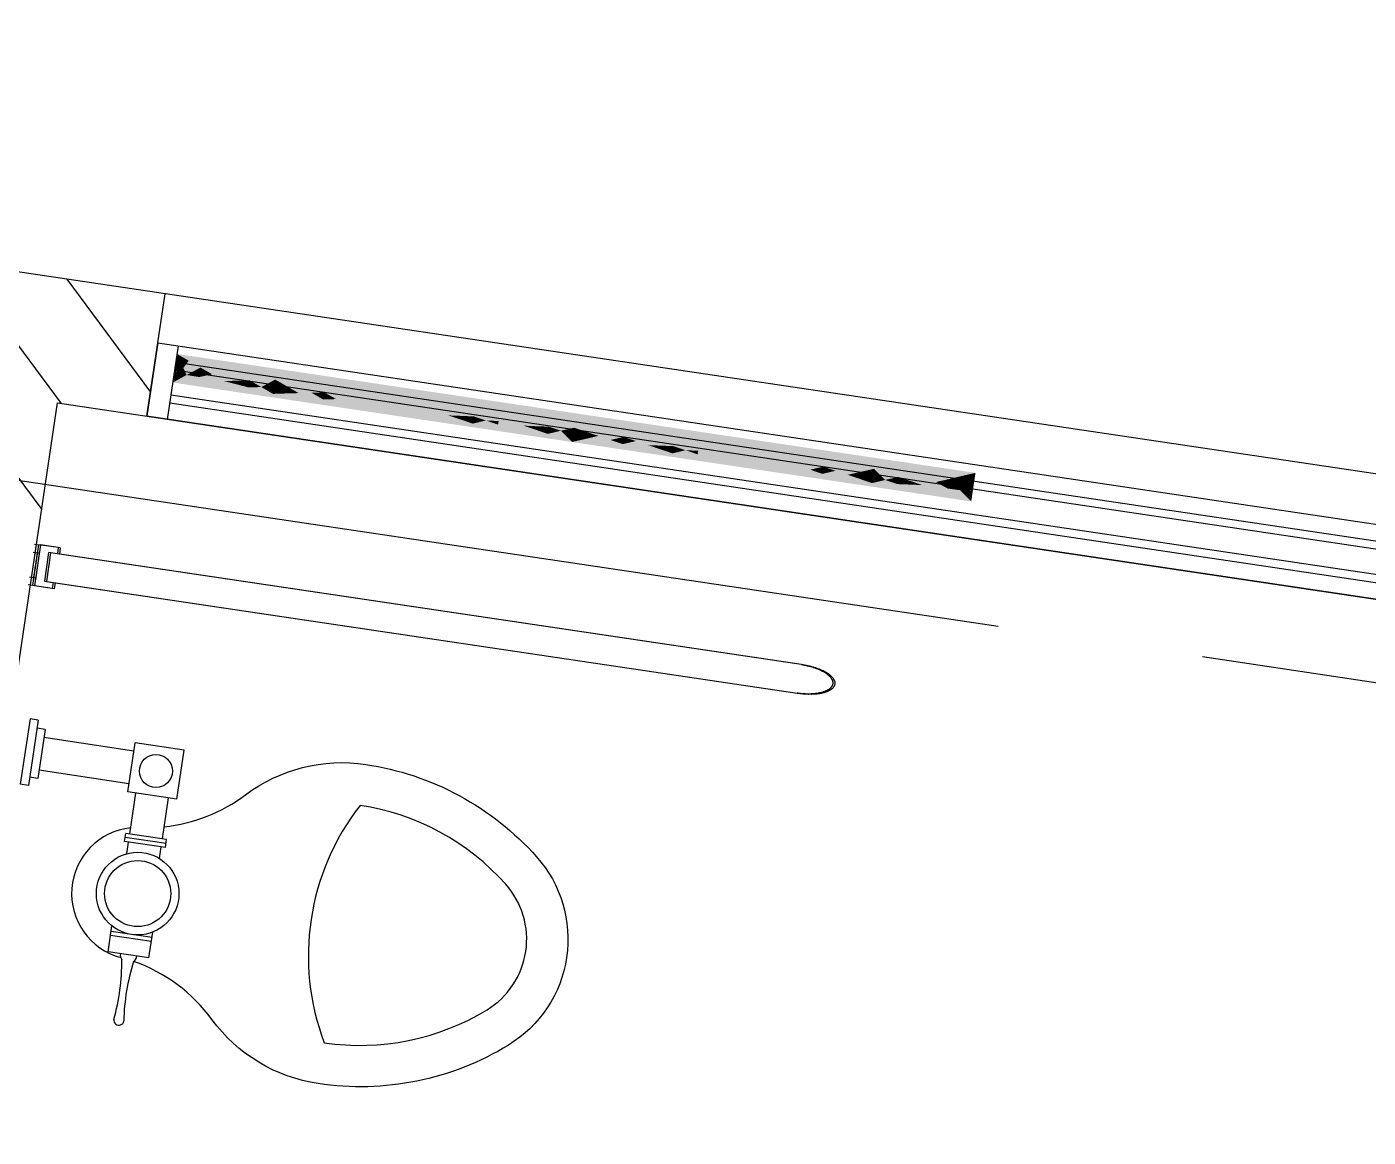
# Model space of a CAD drawing. Header units: millimetres. Extents: x 338 to 506, y 179 to 335.
# Drawn here: x 408.476 to 410.099, y 301.244 to 302.588 of the extents above; entities that cross this region are included whole.
import ezdxf

# ---------------------------------------------------------------- set-up
doc = ezdxf.new("R2010")
doc.units = ezdxf.units.MM
doc.linetypes.add('CENTER', pattern=[2, 1.25, -0.25, 0.25, -0.25])
doc.linetypes.add('DASHED2', pattern=[0.375, 0.25, -0.125])
for name, color, linetype in [('EJES_DE_COLUMNA', 255, 'DASHED2'), ('MOBILIARIO_URBANO', 51, 'Continuous'), ('MUROS', 32, 'Continuous'), ('REJAS', 151, 'Continuous'), ('SEÑALIZACIÓN', 41, 'Continuous'), ('TEXTOS', 7, 'Continuous')]:
    doc.layers.add(name, color=color, linetype=linetype)

# ---------------------------------------------------------------- blocks, each defined once
blk = doc.blocks.new('*X397')
at = {"color": 0}
for p, q in [((3014.2744, 1975.715), (3013.994, 1975.4346)), ((3014.2744, 1975.5803), (3014.1244, 1975.4303)), ((3014.2744, 1975.4456), (3014.1541, 1975.3253))]:
    blk.add_line(p, q, dxfattribs=at)
blk = doc.blocks.new('*U404')
at = {"layer": 'REJAS', "color": 18, "linetype": 'Continuous', "extrusion": (0, 0, -1)}
for points in [[(-3014.1781, 1975.056), (-3014.1694, 1974.8117), (-3014.1694, 1975.3003)], [(-3014.1694, 1975.3003), (-3014.179, 1975.2952), (-3014.1809, 1975.2851)], [(-3014.1742, 1975.2978), (-3014.1694, 1975.3003), (-3014.1784, 1975.2986)], [(-3014.1694, 1975.3003), (-3014.1781, 1975.3003), (-3014.1784, 1975.2986)], [(-3014.1748, 1975.2698), (-3014.1694, 1975.3003), (-3014.1807, 1975.2698)], [(-3014.1694, 1975.3003), (-3014.1809, 1975.2851), (-3014.1807, 1975.2698)], [(-3014.1803, 1975.2393), (-3014.1737, 1975.1782), (-3014.1694, 1975.3003)], [(-3014.179, 1975.2952), (-3014.1742, 1975.2978), (-3014.1784, 1975.2986)], [(-3014.1869, 1974.8117), (-3014.1781, 1975.056), (-3014.2044, 1975.3003)], [(-3014.1781, 1975.3003), (-3014.1869, 1975.3003), (-3014.1784, 1975.2986)], [(-3014.1869, 1975.3003), (-3014.1829, 1975.2978), (-3014.1784, 1975.2986)], [(-3014.1784, 1975.2986), (-3014.1829, 1975.2978), (-3014.179, 1975.2952)], [(-3014.179, 1975.2952), (-3014.1869, 1975.3003), (-3014.1887, 1975.2902)], [(-3014.179, 1975.2952), (-3014.1887, 1975.2902), (-3014.1809, 1975.2851)], [(-3014.1912, 1975.1782), (-3014.1803, 1975.2393), (-3014.2044, 1975.3003)], [(-3014.1923, 1975.2698), (-3014.1809, 1975.2851), (-3014.1887, 1975.2902)], [(-3014.1869, 1974.8117), (-3014.2044, 1975.3003), (-3014.2044, 1974.3231)], [(-3014.1869, 1975.3003), (-3014.2044, 1975.3003), (-3014.1887, 1975.2902)], [(-3014.2044, 1975.3003), (-3014.1984, 1975.2851), (-3014.1887, 1975.2902)], [(-3014.1887, 1975.2902), (-3014.1984, 1975.2851), (-3014.1923, 1975.2698)], [(-3014.1807, 1975.2698), (-3014.1809, 1975.2851), (-3014.1923, 1975.2698)], [(-3014.1803, 1975.2393), (-3014.1748, 1975.2698), (-3014.1807, 1975.2698)], [(-3014.1863, 1975.2545), (-3014.1803, 1975.2393), (-3014.1807, 1975.2698)], [(-3014.1923, 1975.2698), (-3014.1863, 1975.2545), (-3014.1807, 1975.2698)], [(-3014.18, 1975.2164), (-3014.177, 1975.2087), (-3014.1787, 1975.224)], [(-3014.1803, 1975.2393), (-3014.183, 1975.224), (-3014.1787, 1975.224)], [(-3014.183, 1975.224), (-3014.18, 1975.2164), (-3014.1787, 1975.224)], [(-3014.183, 1975.224), (-3014.1858, 1975.2087), (-3014.18, 1975.2164)], [(-3014.1798, 1975.1934), (-3014.1737, 1975.1782), (-3014.177, 1975.2087)], [(-3014.1785, 1975.2125), (-3014.1809, 1975.2113), (-3014.177, 1975.2087)], [(-3014.177, 1975.2087), (-3014.1809, 1975.2113), (-3014.1814, 1975.2087)], [(-3014.1799, 1975.2049), (-3014.177, 1975.2087), (-3014.1819, 1975.2062)], [(-3014.177, 1975.2087), (-3014.1814, 1975.2087), (-3014.1819, 1975.2062)], [(-3014.1784, 1975.2011), (-3014.177, 1975.2087), (-3014.1798, 1975.2011)], [(-3014.177, 1975.2087), (-3014.1799, 1975.2049), (-3014.1798, 1975.2011)], [(-3014.18, 1975.2164), (-3014.1809, 1975.2113), (-3014.1785, 1975.2125)], [(-3014.1858, 1975.2087), (-3014.1912, 1975.1782), (-3014.1798, 1975.1934)], [(-3014.1809, 1975.2113), (-3014.18, 1975.2164), (-3014.1829, 1975.2125)], [(-3014.1858, 1975.2087), (-3014.1809, 1975.2113), (-3014.1829, 1975.2125)], [(-3014.1814, 1975.2087), (-3014.1809, 1975.2113), (-3014.1858, 1975.2087)], [(-3014.1819, 1975.2062), (-3014.1814, 1975.2087), (-3014.1858, 1975.2087)], [(-3014.1858, 1975.2087), (-3014.1843, 1975.2049), (-3014.1819, 1975.2062)], [(-3014.1816, 1975.1833), (-3014.1767, 1975.1858), (-3014.1798, 1975.1934)], [(-3014.1798, 1975.1934), (-3014.1784, 1975.2011), (-3014.1798, 1975.2011)], [(-3014.1798, 1975.2011), (-3014.1799, 1975.2049), (-3014.1828, 1975.2011)], [(-3014.1828, 1975.2011), (-3014.1813, 1975.1973), (-3014.1798, 1975.2011)], [(-3014.1813, 1975.1973), (-3014.1798, 1975.1934), (-3014.1798, 1975.2011)], [(-3014.1798, 1975.1934), (-3014.1855, 1975.1858), (-3014.1816, 1975.1833)], [(-3014.1828, 1975.2011), (-3014.1799, 1975.2049), (-3014.1819, 1975.2062)], [(-3014.1843, 1975.2049), (-3014.1828, 1975.2011), (-3014.1819, 1975.2062)], [(-3014.1737, 1975.1782), (-3014.1767, 1975.1858), (-3014.1816, 1975.1833)], [(-3014.1737, 1975.1782), (-3014.1757, 1975.1795), (-3014.178, 1975.179)], [(-3014.178, 1975.179), (-3014.1781, 1975.1782), (-3014.1737, 1975.1782)], [(-3014.1737, 1975.1782), (-3014.1786, 1975.1756), (-3014.1795, 1975.1705)], [(-3014.1762, 1975.1769), (-3014.1737, 1975.1782), (-3014.1783, 1975.1773)], [(-3014.1737, 1975.1782), (-3014.1781, 1975.1782), (-3014.1783, 1975.1773)], [(-3014.1765, 1975.1629), (-3014.1737, 1975.1782), (-3014.1794, 1975.1629)], [(-3014.1737, 1975.1782), (-3014.1795, 1975.1705), (-3014.1794, 1975.1629)], [(-3014.1792, 1975.1476), (-3014.1759, 1975.1171), (-3014.1737, 1975.1782)], [(-3014.1757, 1975.1795), (-3014.1777, 1975.1807), (-3014.178, 1975.179)], [(-3014.1786, 1975.1756), (-3014.1762, 1975.1769), (-3014.1783, 1975.1773)], [(-3014.1806, 1975.1807), (-3014.1777, 1975.1807), (-3014.1796, 1975.182)], [(-3014.1777, 1975.1807), (-3014.1801, 1975.1795), (-3014.178, 1975.179)], [(-3014.1777, 1975.1807), (-3014.1806, 1975.1807), (-3014.1801, 1975.1795)], [(-3014.1801, 1975.1795), (-3014.1825, 1975.1782), (-3014.178, 1975.179)], [(-3014.1825, 1975.1782), (-3014.1781, 1975.1782), (-3014.178, 1975.179)], [(-3014.1781, 1975.1782), (-3014.1825, 1975.1782), (-3014.1783, 1975.1773)], [(-3014.1825, 1975.1782), (-3014.1805, 1975.1769), (-3014.1783, 1975.1773)], [(-3014.1783, 1975.1773), (-3014.1805, 1975.1769), (-3014.1786, 1975.1756)], [(-3014.1786, 1975.1756), (-3014.1825, 1975.1782), (-3014.1834, 1975.1731)], [(-3014.1786, 1975.1756), (-3014.1834, 1975.1731), (-3014.1795, 1975.1705)], [(-3014.1847, 1975.1171), (-3014.1792, 1975.1476), (-3014.1912, 1975.1782)], [(-3014.1816, 1975.1833), (-3014.1806, 1975.1807), (-3014.1796, 1975.182)], [(-3014.1801, 1975.1795), (-3014.1806, 1975.1807), (-3014.1825, 1975.1782)], [(-3014.182, 1975.1807), (-3014.1806, 1975.1807), (-3014.1816, 1975.1833)], [(-3014.1825, 1975.1782), (-3014.1806, 1975.1807), (-3014.182, 1975.1807)], [(-3014.1855, 1975.1858), (-3014.1912, 1975.1782), (-3014.1816, 1975.1833)], [(-3014.1912, 1975.1782), (-3014.1825, 1975.1782), (-3014.1816, 1975.1833)], [(-3014.1825, 1975.1782), (-3014.1912, 1975.1782), (-3014.1834, 1975.1731)], [(-3014.1912, 1975.1782), (-3014.1882, 1975.1705), (-3014.1834, 1975.1731)], [(-3014.1792, 1975.1476), (-3014.1765, 1975.1629), (-3014.1794, 1975.1629)], [(-3014.1822, 1975.1553), (-3014.1792, 1975.1476), (-3014.1794, 1975.1629)], [(-3014.1794, 1975.1629), (-3014.1795, 1975.1705), (-3014.1852, 1975.1629)], [(-3014.1852, 1975.1629), (-3014.1822, 1975.1553), (-3014.1794, 1975.1629)], [(-3014.1852, 1975.1629), (-3014.1795, 1975.1705), (-3014.1834, 1975.1731)], [(-3014.1834, 1975.1731), (-3014.1882, 1975.1705), (-3014.1852, 1975.1629)], [(-3014.1819, 1975.1324), (-3014.1759, 1975.1171), (-3014.1792, 1975.1476)], [(-3014.1819, 1975.1324), (-3014.1847, 1975.1171), (-3014.1789, 1975.1247)], [(-3014.1759, 1975.1171), (-3014.1774, 1975.1209), (-3014.1798, 1975.1196)], [(-3014.1803, 1975.1171), (-3014.1759, 1975.1171), (-3014.1798, 1975.1196)], [(-3014.1788, 1975.1133), (-3014.1759, 1975.1171), (-3014.1808, 1975.1146)], [(-3014.1759, 1975.1171), (-3014.1803, 1975.1171), (-3014.1808, 1975.1146)], [(-3014.1817, 1975.1095), (-3014.1787, 1975.1018), (-3014.1759, 1975.1171)], [(-3014.1814, 1975.0866), (-3014.1781, 1975.056), (-3014.1759, 1975.1171)], [(-3014.1798, 1975.1196), (-3014.1774, 1975.1209), (-3014.1789, 1975.1247)], [(-3014.1814, 1975.0866), (-3014.1787, 1975.1018), (-3014.1847, 1975.1171)], [(-3014.1817, 1975.1095), (-3014.1788, 1975.1133), (-3014.1808, 1975.1146)], [(-3014.1789, 1975.1247), (-3014.1818, 1975.1209), (-3014.1798, 1975.1196)], [(-3014.1818, 1975.1209), (-3014.1847, 1975.1171), (-3014.1798, 1975.1196)], [(-3014.1847, 1975.1171), (-3014.1803, 1975.1171), (-3014.1798, 1975.1196)], [(-3014.1803, 1975.1171), (-3014.1847, 1975.1171), (-3014.1808, 1975.1146)], [(-3014.1847, 1975.1171), (-3014.1832, 1975.1133), (-3014.1808, 1975.1146)], [(-3014.1808, 1975.1146), (-3014.1832, 1975.1133), (-3014.1817, 1975.1095)], [(-3014.1803, 1974.9949), (-3014.1759, 1974.9949), (-3014.1781, 1975.056)], [(-3014.1759, 1974.9949), (-3014.1792, 1974.9644), (-3014.1737, 1974.9339)], [(-3014.1759, 1974.9949), (-3014.1803, 1974.9949), (-3014.1792, 1974.9644)], [(-3014.1792, 1974.9644), (-3014.1803, 1974.9949), (-3014.1825, 1974.9339)], [(-3014.1792, 1974.9644), (-3014.1809, 1974.9491), (-3014.1765, 1974.9491)], [(-3014.1765, 1974.9491), (-3014.1795, 1974.9415), (-3014.1737, 1974.9339)], [(-3014.1765, 1974.9491), (-3014.1809, 1974.9491), (-3014.1795, 1974.9415)], [(-3014.1795, 1974.9415), (-3014.1809, 1974.9491), (-3014.1825, 1974.9339)], [(-3014.1803, 1974.8728), (-3014.1694, 1974.8117), (-3014.1737, 1974.9339)], [(-3014.1737, 1974.9339), (-3014.1766, 1974.9377), (-3014.1786, 1974.9364)], [(-3014.1781, 1974.9339), (-3014.1737, 1974.9339), (-3014.1786, 1974.9364)], [(-3014.177, 1974.9033), (-3014.1737, 1974.9339), (-3014.1798, 1974.9186)], [(-3014.1752, 1974.9301), (-3014.1737, 1974.9339), (-3014.1777, 1974.9313)], [(-3014.1737, 1974.9339), (-3014.1781, 1974.9339), (-3014.1777, 1974.9313)], [(-3014.1786, 1974.9364), (-3014.1766, 1974.9377), (-3014.1795, 1974.9415)], [(-3014.1801, 1974.9326), (-3014.1777, 1974.9313), (-3014.1781, 1974.9339)], [(-3014.1801, 1974.9326), (-3014.1796, 1974.9301), (-3014.1777, 1974.9313)], [(-3014.1825, 1974.9339), (-3014.1781, 1974.9339), (-3014.1786, 1974.9364)], [(-3014.1825, 1974.9339), (-3014.1801, 1974.9326), (-3014.1781, 1974.9339)], [(-3014.1795, 1974.9415), (-3014.181, 1974.9377), (-3014.1786, 1974.9364)], [(-3014.181, 1974.9377), (-3014.1825, 1974.9339), (-3014.1786, 1974.9364)], [(-3014.1796, 1974.9301), (-3014.1825, 1974.9339), (-3014.1797, 1974.9262)], [(-3014.1801, 1974.9326), (-3014.1825, 1974.9339), (-3014.1796, 1974.9301)], [(-3014.1825, 1974.9339), (-3014.1811, 1974.9262), (-3014.1797, 1974.9262)], [(-3014.1798, 1974.9186), (-3014.1825, 1974.9339), (-3014.1814, 1974.9033)], [(-3014.1803, 1974.8728), (-3014.1825, 1974.9339), (-3014.1869, 1974.8117)], [(-3014.1767, 1974.9262), (-3014.1752, 1974.9301), (-3014.1777, 1974.9313)], [(-3014.1777, 1974.9313), (-3014.1796, 1974.9301), (-3014.1767, 1974.9262)], [(-3014.1767, 1974.9262), (-3014.1796, 1974.9301), (-3014.1797, 1974.9262)], [(-3014.1783, 1974.9224), (-3014.1767, 1974.9262), (-3014.1797, 1974.9262)], [(-3014.177, 1974.9033), (-3014.1798, 1974.9186), (-3014.1814, 1974.9033)], [(-3014.1798, 1974.9186), (-3014.1783, 1974.9224), (-3014.1797, 1974.9262)], [(-3014.1797, 1974.9262), (-3014.1811, 1974.9262), (-3014.1798, 1974.9186)], [(-3014.1803, 1974.8728), (-3014.177, 1974.9033), (-3014.1814, 1974.9033)], [(-3014.1819, 1974.8575), (-3014.1776, 1974.8575), (-3014.1803, 1974.8728)], [(-3014.1776, 1974.8575), (-3014.1806, 1974.8499), (-3014.1748, 1974.8423)], [(-3014.1776, 1974.8575), (-3014.1819, 1974.8575), (-3014.1806, 1974.8499)], [(-3014.1806, 1974.8499), (-3014.1819, 1974.8575), (-3014.1836, 1974.8423)], [(-3014.1809, 1974.827), (-3014.1694, 1974.8117), (-3014.1748, 1974.8423)], [(-3014.1748, 1974.8423), (-3014.1777, 1974.8461), (-3014.1797, 1974.8448)], [(-3014.1792, 1974.8423), (-3014.1748, 1974.8423), (-3014.1797, 1974.8448)], [(-3014.1748, 1974.8423), (-3014.1788, 1974.8397), (-3014.1763, 1974.8384)], [(-3014.1788, 1974.8397), (-3014.1748, 1974.8423), (-3014.1792, 1974.8423)], [(-3014.1763, 1974.8384), (-3014.1788, 1974.8397), (-3014.1778, 1974.8346)], [(-3014.1797, 1974.8448), (-3014.1777, 1974.8461), (-3014.1806, 1974.8499)], [(-3014.1778, 1974.8346), (-3014.1836, 1974.8423), (-3014.1809, 1974.827)], [(-3014.1778, 1974.8346), (-3014.1788, 1974.8397), (-3014.1807, 1974.8384)], [(-3014.1807, 1974.8384), (-3014.1788, 1974.8397), (-3014.1836, 1974.8423)], [(-3014.1836, 1974.8423), (-3014.1788, 1974.8397), (-3014.1792, 1974.8423)], [(-3014.1836, 1974.8423), (-3014.1792, 1974.8423), (-3014.1797, 1974.8448)], [(-3014.1806, 1974.8499), (-3014.1821, 1974.8461), (-3014.1797, 1974.8448)], [(-3014.1821, 1974.8461), (-3014.1836, 1974.8423), (-3014.1797, 1974.8448)], [(-3014.1809, 1974.827), (-3014.1836, 1974.8423), (-3014.1869, 1974.8117)], [(-3014.1751, 1974.8193), (-3014.179, 1974.8168), (-3014.1694, 1974.8117)], [(-3014.1809, 1974.827), (-3014.179, 1974.8168), (-3014.1751, 1974.8193)], [(-3014.179, 1974.8168), (-3014.1809, 1974.827), (-3014.1839, 1974.8193)], [(-3014.1869, 1974.8117), (-3014.179, 1974.8168), (-3014.1839, 1974.8193)], [(-3014.1694, 1974.8117), (-3014.179, 1974.8168), (-3014.1781, 1974.8117)], [(-3014.1759, 1974.7506), (-3014.1694, 1974.8117), (-3014.1814, 1974.7812)], [(-3014.1781, 1974.8117), (-3014.1772, 1974.8066), (-3014.1694, 1974.8117)], [(-3014.1694, 1974.8117), (-3014.1772, 1974.8066), (-3014.1724, 1974.8041)], [(-3014.1759, 1974.7506), (-3014.1737, 1974.6896), (-3014.1694, 1974.8117)], [(-3014.1781, 1974.5674), (-3014.1694, 1974.3231), (-3014.1694, 1974.8117)], [(-3014.1772, 1974.8066), (-3014.1754, 1974.7964), (-3014.1724, 1974.8041)], [(-3014.1754, 1974.7964), (-3014.1772, 1974.8066), (-3014.1811, 1974.8041)], [(-3014.1812, 1974.7964), (-3014.1754, 1974.7964), (-3014.1811, 1974.8041)], [(-3014.182, 1974.8092), (-3014.1772, 1974.8066), (-3014.1781, 1974.8117)], [(-3014.182, 1974.8092), (-3014.1811, 1974.8041), (-3014.1772, 1974.8066)], [(-3014.1781, 1974.8117), (-3014.179, 1974.8168), (-3014.1869, 1974.8117)], [(-3014.1869, 1974.8117), (-3014.2044, 1974.3231), (-3014.1781, 1974.5674)], [(-3014.182, 1974.8092), (-3014.1781, 1974.8117), (-3014.1869, 1974.8117)], [(-3014.1869, 1974.8117), (-3014.1811, 1974.8041), (-3014.182, 1974.8092)], [(-3014.1869, 1974.8117), (-3014.1812, 1974.7964), (-3014.1811, 1974.8041)], [(-3014.1841, 1974.7964), (-3014.1812, 1974.7964), (-3014.1869, 1974.8117)], [(-3014.1814, 1974.7812), (-3014.1869, 1974.8117), (-3014.1847, 1974.7506)], [(-3014.1754, 1974.7964), (-3014.1812, 1974.7964), (-3014.1784, 1974.7888)], [(-3014.1784, 1974.7888), (-3014.1812, 1974.7964), (-3014.1814, 1974.7812)], [(-3014.1814, 1974.7812), (-3014.1812, 1974.7964), (-3014.1841, 1974.7964)], [(-3014.1787, 1974.7659), (-3014.1814, 1974.7812), (-3014.1847, 1974.7506)], [(-3014.1787, 1974.7659), (-3014.1817, 1974.7583), (-3014.1759, 1974.7506)], [(-3014.1788, 1974.7545), (-3014.1808, 1974.7532), (-3014.1759, 1974.7506)], [(-3014.1759, 1974.7506), (-3014.1808, 1974.7532), (-3014.1803, 1974.7506)], [(-3014.1817, 1974.7583), (-3014.1808, 1974.7532), (-3014.1788, 1974.7545)], [(-3014.1803, 1974.7506), (-3014.1808, 1974.7532), (-3014.1847, 1974.7506)], [(-3014.1808, 1974.7532), (-3014.1817, 1974.7583), (-3014.1832, 1974.7545)], [(-3014.1847, 1974.7506), (-3014.1808, 1974.7532), (-3014.1832, 1974.7545)], [(-3014.1792, 1974.7201), (-3014.1737, 1974.6896), (-3014.1759, 1974.7506)], [(-3014.1792, 1974.7201), (-3014.1759, 1974.7506), (-3014.1819, 1974.7354)], [(-3014.1803, 1974.7506), (-3014.1798, 1974.7481), (-3014.1759, 1974.7506)], [(-3014.1759, 1974.7506), (-3014.1798, 1974.7481), (-3014.1774, 1974.7468)], [(-3014.1798, 1974.7481), (-3014.1789, 1974.743), (-3014.1774, 1974.7468)], [(-3014.1789, 1974.743), (-3014.1847, 1974.7506), (-3014.1819, 1974.7354)], [(-3014.1789, 1974.743), (-3014.1798, 1974.7481), (-3014.1818, 1974.7468)], [(-3014.1825, 1974.6896), (-3014.1792, 1974.7201), (-3014.1847, 1974.7506)], [(-3014.1818, 1974.7468), (-3014.1798, 1974.7481), (-3014.1847, 1974.7506)], [(-3014.1847, 1974.7506), (-3014.1798, 1974.7481), (-3014.1803, 1974.7506)], [(-3014.1765, 1974.7048), (-3014.1795, 1974.6972), (-3014.1737, 1974.6896)], [(-3014.1809, 1974.7048), (-3014.1765, 1974.7048), (-3014.1792, 1974.7201)], [(-3014.1765, 1974.7048), (-3014.1809, 1974.7048), (-3014.1795, 1974.6972)], [(-3014.1795, 1974.6972), (-3014.1809, 1974.7048), (-3014.1825, 1974.6896)], [(-3014.1737, 1974.6896), (-3014.1766, 1974.6934), (-3014.1786, 1974.6921)], [(-3014.1781, 1974.6896), (-3014.1737, 1974.6896), (-3014.1786, 1974.6921)], [(-3014.1752, 1974.6857), (-3014.1737, 1974.6896), (-3014.1777, 1974.687)], [(-3014.1737, 1974.6896), (-3014.1781, 1974.6896), (-3014.1777, 1974.687)], [(-3014.1798, 1974.6743), (-3014.177, 1974.659), (-3014.1737, 1974.6896)], [(-3014.1803, 1974.6285), (-3014.1781, 1974.5674), (-3014.1737, 1974.6896)], [(-3014.1786, 1974.6921), (-3014.1766, 1974.6934), (-3014.1795, 1974.6972)], [(-3014.1801, 1974.6883), (-3014.1777, 1974.687), (-3014.1781, 1974.6896)], [(-3014.1801, 1974.6883), (-3014.1796, 1974.6857), (-3014.1777, 1974.687)], [(-3014.1825, 1974.6896), (-3014.1781, 1974.6896), (-3014.1786, 1974.6921)], [(-3014.1825, 1974.6896), (-3014.1801, 1974.6883), (-3014.1781, 1974.6896)], [(-3014.1795, 1974.6972), (-3014.181, 1974.6934), (-3014.1786, 1974.6921)], [(-3014.181, 1974.6934), (-3014.1825, 1974.6896), (-3014.1786, 1974.6921)], [(-3014.1796, 1974.6857), (-3014.1825, 1974.6896), (-3014.1797, 1974.6819)], [(-3014.1801, 1974.6883), (-3014.1825, 1974.6896), (-3014.1796, 1974.6857)], [(-3014.1825, 1974.6896), (-3014.1811, 1974.6819), (-3014.1797, 1974.6819)], [(-3014.1798, 1974.6743), (-3014.1825, 1974.6896), (-3014.1814, 1974.659)], [(-3014.1767, 1974.6819), (-3014.1752, 1974.6857), (-3014.1777, 1974.687)], [(-3014.1777, 1974.687), (-3014.1796, 1974.6857), (-3014.1767, 1974.6819)], [(-3014.1767, 1974.6819), (-3014.1796, 1974.6857), (-3014.1797, 1974.6819)], [(-3014.1783, 1974.6781), (-3014.1767, 1974.6819), (-3014.1797, 1974.6819)], [(-3014.177, 1974.659), (-3014.1798, 1974.6743), (-3014.1814, 1974.659)], [(-3014.1798, 1974.6743), (-3014.1783, 1974.6781), (-3014.1797, 1974.6819)], [(-3014.1797, 1974.6819), (-3014.1811, 1974.6819), (-3014.1798, 1974.6743)], [(-3014.1814, 1974.659), (-3014.1803, 1974.6285), (-3014.177, 1974.659)], [(-3014.1814, 1974.5369), (-3014.1759, 1974.5063), (-3014.1781, 1974.5674)], [(-3014.1814, 1974.5369), (-3014.1847, 1974.5063), (-3014.1787, 1974.5216)], [(-3014.1817, 1974.514), (-3014.1759, 1974.5063), (-3014.1787, 1974.5216)], [(-3014.1788, 1974.5101), (-3014.1808, 1974.5089), (-3014.1759, 1974.5063)], [(-3014.1817, 1974.514), (-3014.1808, 1974.5089), (-3014.1788, 1974.5101)], [(-3014.1808, 1974.5089), (-3014.1817, 1974.514), (-3014.1832, 1974.5101)], [(-3014.1847, 1974.5063), (-3014.1808, 1974.5089), (-3014.1832, 1974.5101)], [(-3014.1792, 1974.4758), (-3014.1737, 1974.4452), (-3014.1759, 1974.5063)], [(-3014.1759, 1974.5063), (-3014.1808, 1974.5089), (-3014.1803, 1974.5063)], [(-3014.1803, 1974.5063), (-3014.1798, 1974.5038), (-3014.1759, 1974.5063)], [(-3014.1759, 1974.5063), (-3014.1798, 1974.5038), (-3014.1774, 1974.5025)], [(-3014.1819, 1974.4911), (-3014.1792, 1974.4758), (-3014.1759, 1974.5063)], [(-3014.1798, 1974.5038), (-3014.1789, 1974.4987), (-3014.1774, 1974.5025)], [(-3014.1819, 1974.4911), (-3014.1789, 1974.4987), (-3014.1847, 1974.5063)], [(-3014.1789, 1974.4987), (-3014.1798, 1974.5038), (-3014.1818, 1974.5025)], [(-3014.1847, 1974.5063), (-3014.1912, 1974.4452), (-3014.1792, 1974.4758)], [(-3014.1818, 1974.5025), (-3014.1798, 1974.5038), (-3014.1847, 1974.5063)], [(-3014.1847, 1974.5063), (-3014.1798, 1974.5038), (-3014.1803, 1974.5063)], [(-3014.1803, 1974.5063), (-3014.1808, 1974.5089), (-3014.1847, 1974.5063)], [(-3014.1792, 1974.4758), (-3014.1794, 1974.4605), (-3014.1765, 1974.4605)], [(-3014.1822, 1974.4682), (-3014.1794, 1974.4605), (-3014.1792, 1974.4758)], [(-3014.1852, 1974.4605), (-3014.1794, 1974.4605), (-3014.1822, 1974.4682)], [(-3014.1803, 1974.3842), (-3014.1694, 1974.3231), (-3014.1737, 1974.4452)], [(-3014.1765, 1974.4605), (-3014.1794, 1974.4605), (-3014.1737, 1974.4452)], [(-3014.1737, 1974.4452), (-3014.1794, 1974.4605), (-3014.1795, 1974.4529)], [(-3014.1737, 1974.4452), (-3014.1795, 1974.4529), (-3014.1786, 1974.4478)], [(-3014.1762, 1974.4465), (-3014.1783, 1974.4461), (-3014.1737, 1974.4452)], [(-3014.1737, 1974.4452), (-3014.1783, 1974.4461), (-3014.1781, 1974.4452)], [(-3014.1737, 1974.4452), (-3014.178, 1974.4444), (-3014.1757, 1974.444)], [(-3014.178, 1974.4444), (-3014.1737, 1974.4452), (-3014.1781, 1974.4452)], [(-3014.1737, 1974.4452), (-3014.1816, 1974.4402), (-3014.1767, 1974.4376)], [(-3014.1798, 1974.43), (-3014.177, 1974.4147), (-3014.1737, 1974.4452)], [(-3014.1786, 1974.4478), (-3014.1783, 1974.4461), (-3014.1762, 1974.4465)], [(-3014.1801, 1974.444), (-3014.178, 1974.4444), (-3014.1825, 1974.4452)], [(-3014.1825, 1974.4452), (-3014.178, 1974.4444), (-3014.1781, 1974.4452)], [(-3014.1781, 1974.4452), (-3014.1783, 1974.4461), (-3014.1825, 1974.4452)], [(-3014.1783, 1974.4461), (-3014.1786, 1974.4478), (-3014.1805, 1974.4465)], [(-3014.1825, 1974.4452), (-3014.1783, 1974.4461), (-3014.1805, 1974.4465)], [(-3014.1786, 1974.4478), (-3014.1795, 1974.4529), (-3014.1834, 1974.4503)], [(-3014.1786, 1974.4478), (-3014.1834, 1974.4503), (-3014.1825, 1974.4452)], [(-3014.1794, 1974.4605), (-3014.1852, 1974.4605), (-3014.1795, 1974.4529)], [(-3014.1852, 1974.4605), (-3014.1834, 1974.4503), (-3014.1795, 1974.4529)], [(-3014.1858, 1974.4147), (-3014.1798, 1974.43), (-3014.1912, 1974.4452)], [(-3014.1801, 1974.444), (-3014.1825, 1974.4452), (-3014.1806, 1974.4427)], [(-3014.1912, 1974.4452), (-3014.2044, 1974.3231), (-3014.1803, 1974.3842)], [(-3014.1825, 1974.4452), (-3014.182, 1974.4427), (-3014.1806, 1974.4427)], [(-3014.1855, 1974.4376), (-3014.1816, 1974.4402), (-3014.1912, 1974.4452)], [(-3014.1912, 1974.4452), (-3014.1816, 1974.4402), (-3014.1825, 1974.4452)], [(-3014.1825, 1974.4452), (-3014.1834, 1974.4503), (-3014.1912, 1974.4452)], [(-3014.1834, 1974.4503), (-3014.1852, 1974.4605), (-3014.1882, 1974.4529)], [(-3014.1912, 1974.4452), (-3014.1834, 1974.4503), (-3014.1882, 1974.4529)], [(-3014.1757, 1974.444), (-3014.178, 1974.4444), (-3014.1777, 1974.4427)], [(-3014.1816, 1974.4402), (-3014.1798, 1974.43), (-3014.1767, 1974.4376)], [(-3014.1777, 1974.4427), (-3014.178, 1974.4444), (-3014.1801, 1974.444)], [(-3014.1777, 1974.4427), (-3014.1801, 1974.444), (-3014.1806, 1974.4427)], [(-3014.1806, 1974.4427), (-3014.1796, 1974.4414), (-3014.1777, 1974.4427)], [(-3014.1798, 1974.43), (-3014.1798, 1974.4223), (-3014.1784, 1974.4223)], [(-3014.1816, 1974.4402), (-3014.1796, 1974.4414), (-3014.1806, 1974.4427)], [(-3014.1798, 1974.43), (-3014.1816, 1974.4402), (-3014.1855, 1974.4376)], [(-3014.1813, 1974.4262), (-3014.1798, 1974.4223), (-3014.1798, 1974.43)], [(-3014.182, 1974.4427), (-3014.1816, 1974.4402), (-3014.1806, 1974.4427)], [(-3014.1784, 1974.4223), (-3014.1798, 1974.4223), (-3014.177, 1974.4147)], [(-3014.177, 1974.4147), (-3014.1798, 1974.4223), (-3014.1799, 1974.4185)], [(-3014.1799, 1974.4185), (-3014.1819, 1974.4173), (-3014.177, 1974.4147)], [(-3014.177, 1974.4147), (-3014.1819, 1974.4173), (-3014.1814, 1974.4147)], [(-3014.1785, 1974.4109), (-3014.177, 1974.4147), (-3014.1809, 1974.4122)], [(-3014.177, 1974.4147), (-3014.1814, 1974.4147), (-3014.1809, 1974.4122)], [(-3014.18, 1974.4071), (-3014.1787, 1974.3994), (-3014.177, 1974.4147)], [(-3014.18, 1974.4071), (-3014.1785, 1974.4109), (-3014.1809, 1974.4122)], [(-3014.1828, 1974.4223), (-3014.1798, 1974.4223), (-3014.1813, 1974.4262)], [(-3014.1798, 1974.4223), (-3014.1828, 1974.4223), (-3014.1799, 1974.4185)], [(-3014.1828, 1974.4223), (-3014.1819, 1974.4173), (-3014.1799, 1974.4185)], [(-3014.183, 1974.3994), (-3014.18, 1974.4071), (-3014.1858, 1974.4147)], [(-3014.1809, 1974.4122), (-3014.1829, 1974.4109), (-3014.18, 1974.4071)], [(-3014.1814, 1974.4147), (-3014.1858, 1974.4147), (-3014.1809, 1974.4122)], [(-3014.1858, 1974.4147), (-3014.1829, 1974.4109), (-3014.1809, 1974.4122)], [(-3014.1819, 1974.4173), (-3014.1858, 1974.4147), (-3014.1814, 1974.4147)], [(-3014.1843, 1974.4185), (-3014.1819, 1974.4173), (-3014.1828, 1974.4223)], [(-3014.1858, 1974.4147), (-3014.1819, 1974.4173), (-3014.1843, 1974.4185)], [(-3014.183, 1974.3994), (-3014.1787, 1974.3994), (-3014.18, 1974.4071)], [(-3014.1803, 1974.3842), (-3014.1787, 1974.3994), (-3014.183, 1974.3994)], [(-3014.1803, 1974.3842), (-3014.1807, 1974.3536), (-3014.1748, 1974.3536)], [(-3014.1863, 1974.3689), (-3014.1807, 1974.3536), (-3014.1803, 1974.3842)], [(-3014.1923, 1974.3536), (-3014.1807, 1974.3536), (-3014.1863, 1974.3689)], [(-3014.1748, 1974.3536), (-3014.1807, 1974.3536), (-3014.1694, 1974.3231)], [(-3014.1694, 1974.3231), (-3014.1807, 1974.3536), (-3014.1809, 1974.3384)], [(-3014.1807, 1974.3536), (-3014.1923, 1974.3536), (-3014.1809, 1974.3384)], [(-3014.1923, 1974.3536), (-3014.1887, 1974.3333), (-3014.1809, 1974.3384)], [(-3014.1887, 1974.3333), (-3014.1923, 1974.3536), (-3014.1984, 1974.3384)], [(-3014.1694, 1974.3231), (-3014.1809, 1974.3384), (-3014.179, 1974.3282)], [(-3014.179, 1974.3282), (-3014.1809, 1974.3384), (-3014.1887, 1974.3333)], [(-3014.179, 1974.3282), (-3014.1887, 1974.3333), (-3014.1869, 1974.3231)], [(-3014.1869, 1974.3231), (-3014.1887, 1974.3333), (-3014.2044, 1974.3231)], [(-3014.2044, 1974.3231), (-3014.1887, 1974.3333), (-3014.1984, 1974.3384)], [(-3014.1742, 1974.3256), (-3014.1784, 1974.3248), (-3014.1694, 1974.3231)], [(-3014.1694, 1974.3231), (-3014.1784, 1974.3248), (-3014.1781, 1974.3231)], [(-3014.179, 1974.3282), (-3014.1784, 1974.3248), (-3014.1742, 1974.3256)], [(-3014.1781, 1974.3231), (-3014.1784, 1974.3248), (-3014.1869, 1974.3231)], [(-3014.1784, 1974.3248), (-3014.179, 1974.3282), (-3014.1829, 1974.3256)], [(-3014.1869, 1974.3231), (-3014.1784, 1974.3248), (-3014.1829, 1974.3256)]]:
    blk.add_solid(points, dxfattribs=at)
blk = doc.blocks.new('BARRAS_DE_AGARRE')
at = {"layer": 'MOBILIARIO_URBANO', "color": 51, "linetype": 'Continuous'}
for p, q in [((-45.6151, 0.4175), (-45.6151, 0.41)), ((-45.6151, 0.4175), (-45.5909, 0.4175)), ((-45.6044, 0.41), (-45.6044, 0.375)), ((-45.5859, 0.4175), (-45.5909, 0.4175)), ((-45.5909, 0.4175), (-45.5909, 0.3675)), ((-45.5859, 0.4075), (-45.5909, 0.4075)), ((-45.6151, 0.375), (-45.6151, 0.3675)), ((-45.5859, 0.3775), (-45.5909, 0.3775)), ((-45.6151, 0.3675), (-45.5909, 0.3675)), ((-45.5909, 0.3675), (-45.5859, 0.3675))]:
    blk.add_line(p, q, dxfattribs=at)
for points in [[(-46.5259, 0.41), (-45.6044, 0.41)], [(-45.5909, 0.41), (-45.5909, 0.375)], [(-45.6044, 0.375), (-46.5259, 0.375)]]:
    blk.add_lwpolyline(points, dxfattribs=at)
blk.add_polyline3d([(-46.5259, 0.41, 0), (-46.5269, 0.41, 0), (-46.5279, 0.41, 0), (-46.5289, 0.41, 0), (-46.5299, 0.4099, 0), (-46.5309, 0.4099, 0), (-46.5319, 0.4098, 0), (-46.5329, 0.4097, 0), (-46.5339, 0.4097, 0), (-46.5349, 0.4096, 0), (-46.5358, 0.4095, 0), (-46.5368, 0.4094, 0), (-46.5378, 0.4093, 0), (-46.5387, 0.4091, 0), (-46.5397, 0.409, 0), (-46.5406, 0.4088, 0), (-46.5415, 0.4087, 0), (-46.5424, 0.4085, 0), (-46.5433, 0.4083, 0), (-46.5442, 0.4081, 0), (-46.5451, 0.4079, 0), (-46.546, 0.4077, 0), (-46.5469, 0.4075, 0), (-46.5477, 0.4073, 0), (-46.5486, 0.4071, 0), (-46.5494, 0.4068, 0), (-46.5502, 0.4066, 0), (-46.551, 0.4063, 0), (-46.5518, 0.406, 0), (-46.5525, 0.4058, 0), (-46.5533, 0.4055, 0), (-46.554, 0.4052, 0), (-46.5547, 0.4049, 0), (-46.5554, 0.4046, 0), (-46.5561, 0.4043, 0), (-46.5568, 0.4039, 0), (-46.5574, 0.4036, 0), (-46.558, 0.4033, 0), (-46.5586, 0.4029, 0), (-46.5592, 0.4026, 0), (-46.5598, 0.4022, 0), (-46.5603, 0.4019, 0), (-46.5609, 0.4015, 0), (-46.5614, 0.4011, 0), (-46.5619, 0.4008, 0), (-46.5623, 0.4004, 0), (-46.5628, 0.4, 0), (-46.5632, 0.3996, 0), (-46.5636, 0.3992, 0), (-46.5639, 0.3988, 0), (-46.5643, 0.3984, 0), (-46.5646, 0.398, 0), (-46.5649, 0.3976, 0), (-46.5652, 0.3972, 0), (-46.5654, 0.3968, 0), (-46.5657, 0.3963, 0), (-46.5659, 0.3959, 0), (-46.5661, 0.3955, 0), (-46.5662, 0.3951, 0), (-46.5664, 0.3946, 0), (-46.5665, 0.3942, 0), (-46.5666, 0.3938, 0), (-46.5666, 0.3934, 0), (-46.5666, 0.3929, 0), (-46.5667, 0.3925, 0), (-46.5666, 0.3921, 0), (-46.5666, 0.3916, 0), (-46.5666, 0.3912, 0), (-46.5665, 0.3908, 0), (-46.5664, 0.3904, 0), (-46.5662, 0.3899, 0), (-46.5661, 0.3895, 0), (-46.5659, 0.3891, 0), (-46.5657, 0.3887, 0), (-46.5654, 0.3883, 0), (-46.5652, 0.3878, 0), (-46.5649, 0.3874, 0), (-46.5646, 0.387, 0), (-46.5643, 0.3866, 0), (-46.5639, 0.3862, 0), (-46.5636, 0.3858, 0), (-46.5632, 0.3854, 0), (-46.5628, 0.385, 0), (-46.5623, 0.3846, 0), (-46.5619, 0.3843, 0), (-46.5614, 0.3839, 0), (-46.5609, 0.3835, 0), (-46.5603, 0.3831, 0), (-46.5598, 0.3828, 0), (-46.5592, 0.3824, 0), (-46.5586, 0.3821, 0), (-46.558, 0.3817, 0), (-46.5574, 0.3814, 0), (-46.5568, 0.3811, 0), (-46.5561, 0.3808, 0), (-46.5554, 0.3804, 0), (-46.5547, 0.3801, 0), (-46.554, 0.3798, 0), (-46.5533, 0.3795, 0), (-46.5525, 0.3793, 0), (-46.5518, 0.379, 0), (-46.551, 0.3787, 0), (-46.5502, 0.3784, 0), (-46.5494, 0.3782, 0), (-46.5486, 0.378, 0), (-46.5477, 0.3777, 0), (-46.5469, 0.3775, 0), (-46.546, 0.3773, 0), (-46.5451, 0.3771, 0), (-46.5442, 0.3769, 0), (-46.5433, 0.3767, 0), (-46.5424, 0.3765, 0), (-46.5415, 0.3763, 0), (-46.5406, 0.3762, 0), (-46.5397, 0.376, 0), (-46.5387, 0.3759, 0), (-46.5378, 0.3758, 0), (-46.5368, 0.3756, 0), (-46.5358, 0.3755, 0), (-46.5349, 0.3754, 0), (-46.5339, 0.3753, 0), (-46.5329, 0.3753, 0), (-46.5319, 0.3752, 0), (-46.5309, 0.3751, 0), (-46.5299, 0.3751, 0), (-46.5289, 0.3751, 0), (-46.5279, 0.375, 0), (-46.5269, 0.375, 0), (-46.5259, 0.375, 0)], dxfattribs=at)
blk = doc.blocks.new('INODP-FLUSH')
at = {"color": 251}
for p, q in [((-0.12, 0.19), (-0.18, 0.19)), ((-0.18, 0.19), (-0.18, 0.13)), ((-0.12, 0.19), (-0.12, 0.13)), ((-0.07, 0.18), (-0.12, 0.18)), ((-0.07, 0.185), (-0.07, 0.135)), ((-0.06, 0.185), (-0.07, 0.185)), ((-0.065, 0.185), (-0.065, 0.135)), ((-0.06, 0.185), (-0.06, 0.135)), ((-0.0458, 0.18), (-0.06, 0.18)), ((0.075, 0.185), (0.0433, 0.185)), ((0.05, 0.185), (0.05, 0.135)), ((0.055, 0.185), (0.055, 0.135)), ((0.075, 0.185), (0.075, 0.135)), ((-0.12, 0.13), (-0.18, 0.13)), ((-0.17, 0.13), (-0.17, 0.02)), ((-0.13, 0.13), (-0.13, 0.02)), ((-0.07, 0.14), (-0.12, 0.14)), ((-0.06, 0.135), (-0.07, 0.135)), ((-0.0458, 0.14), (-0.06, 0.14)), ((0.075, 0.135), (0.0433, 0.135)), ((-0.18, 0.02), (-0.12, 0.02)), ((-0.18, 0.02), (-0.18, 0.01)), ((-0.12, 0.02), (-0.12, 0.01)), ((-0.19, 0.01), (-0.11, 0.01)), ((-0.19, 0.01), (-0.19, 0)), ((-0.19, 0), (-0.11, 0)), ((-0.11, 0.01), (-0.11, 0))]:
    blk.add_line(p, q, dxfattribs=at)
blk.add_lwpolyline([(-0.0848, 0.18, 0.134175), (-0.1375, 0.2714, -0.200001), (-0.1953, 0.41, -0.175526), (-0.1152, 0.631, -0.468374), (0.1152, 0.631, -0.176484), (0.1953, 0.41, -0.199996), (0.1375, 0.2714, 0.150912), (0.0819, 0.1672)], format="xyb", dxfattribs=at)
blk.add_lwpolyline([(0.1453, 0.41, 0.175452), (0.0768, 0.599, 0.468374), (-0.0768, 0.599, 0.174955), (-0.1453, 0.4106, 0.262288)], format="xyb", close=True, dxfattribs=at)
for centre, radius in [((0, 0.16), 0.05), ((0, 0.16), 0.04), ((-0.15, 0.16), 0.02)]:
    blk.add_circle(centre, radius, dxfattribs=at)
for centre, radius, start, end in [((0.075, 0.16), 0.01, 46.1062, 90), ((0.1227, 0.4216), 0.2576, 260.9001, 277.2083), ((0.155, 0.16), 0.006, 270, 90), ((0, 0.16), 0.08, 194.4775, 353.5908), ((0.075, 0.16), 0.01, 270, 313.894), ((0.1227, -0.1016), 0.2576, 82.7917, 99.0999)]:
    blk.add_arc(centre, radius, start, end, dxfattribs=at)
blk = doc.blocks.new('BAÑOS_PUBLICOS_PISO_1')
at = {"layer": 'MUROS'}
for p, q in [((3014.27437, 1975.43463), (3014.27437, 1975.93587)), ((3011.40441, 1975.43463), (3014.12437, 1975.43463)), ((3014.27437, 1973.32534), (3014.27437, 1975.43463)), ((3014.27437, 1975.43463), (3014.27437, 1975.43463)), ((3014.27437, 1975.43463), (3014.27437, 1975.43463))]:
    blk.add_line(p, q, dxfattribs=at)
at = {"layer": 'MUROS', "color": 18}
for q in [(3014.12437, 1975.43463), (3014.12437, 1975.43463), (3014.12437, 1975.43463), (3014.12437, 1975.43463), (3014.12437, 1975.43463), (3014.12437, 1975.43463), (3014.12437, 1975.43463), (3014.12437, 1975.43463), (3014.12437, 1975.43463), (3014.12437, 1975.43463), (3014.12437, 1975.43463), (3014.12437, 1975.43463), (3014.12437, 1975.43463), (3014.12437, 1973.32534)]:
    blk.add_line((3014.12437, 1975.43463), q, dxfattribs=at)
at = {"layer": 'REJAS', "color": 18}
for p, q in [((3014.12437, 1973.32534), (3014.12437, 1975.32534)), ((3014.21437, 1975.32534), (3014.12437, 1975.32534)), ((3014.21437, 1975.32534), (3014.21437, 1973.32534)), ((3014.21437, 1975.30034), (3014.12437, 1975.30034)), ((3014.14437, 1975.30034), (3014.14437, 1973.35034)), ((3014.15437, 1975.30034), (3014.15437, 1973.35034)), ((3014.18437, 1973.35034), (3014.18437, 1975.30034)), ((3014.19437, 1975.30034), (3014.19437, 1973.35034))]:
    blk.add_line(p, q, dxfattribs=at)
at = {"layer": 'SEÑALIZACIÓN'}
blk.add_line((3014.12437, 1975.32534), (3014.27437, 1975.32534), dxfattribs=at)
at = {"rotation": 180}
blk.add_blockref('INODP-FLUSH', (3013.55138, 1975.4112), dxfattribs=at)
at = {"layer": 'MUROS', "linetype": 'Continuous'}
blk.add_blockref('*X397', (0, 0), dxfattribs=at)
at = {"layer": 'REJAS', "color": 18, "linetype": 'Continuous'}
blk.add_blockref('*U404', (0, 0), dxfattribs=at)
at = {"layer": 'TEXTOS', "xscale": -1, "rotation": 270}
for p in [(3013.53387, 2021.02306), (3013.53387, 2021.02056)]:
    blk.add_blockref('BARRAS_DE_AGARRE', p, dxfattribs=at)
blk = doc.blocks.new('EJES_ESTRUCTURALES')
at = {"layer": 'EJES_DE_COLUMNA', "color": 9, "linetype": 'CENTER'}
blk.add_line((752.47941, 131.2663), (752.47941, 199.7363), dxfattribs=at)
blk = doc.blocks.new('A$C7152A42C')
at = {"color": 18}
blk.add_blockref('BAÑOS_PUBLICOS_PISO_1', (-2892.7659, -1880.28762), dxfattribs=at)
at = {"layer": 'EJES_DE_COLUMNA'}
blk.add_blockref('EJES_ESTRUCTURALES', (-631.22088, -95.28525), dxfattribs=at)

msp = doc.modelspace()

# ---------------------------------------------------------------- block references
at = {"layer": 'MUROS', "color": 32, "rotation": 81.53046525965426}
msp.add_blockref('A$C7152A42C', (484.7482, 168.0844), dxfattribs=at)

doc.saveas('drawing.dxf')
